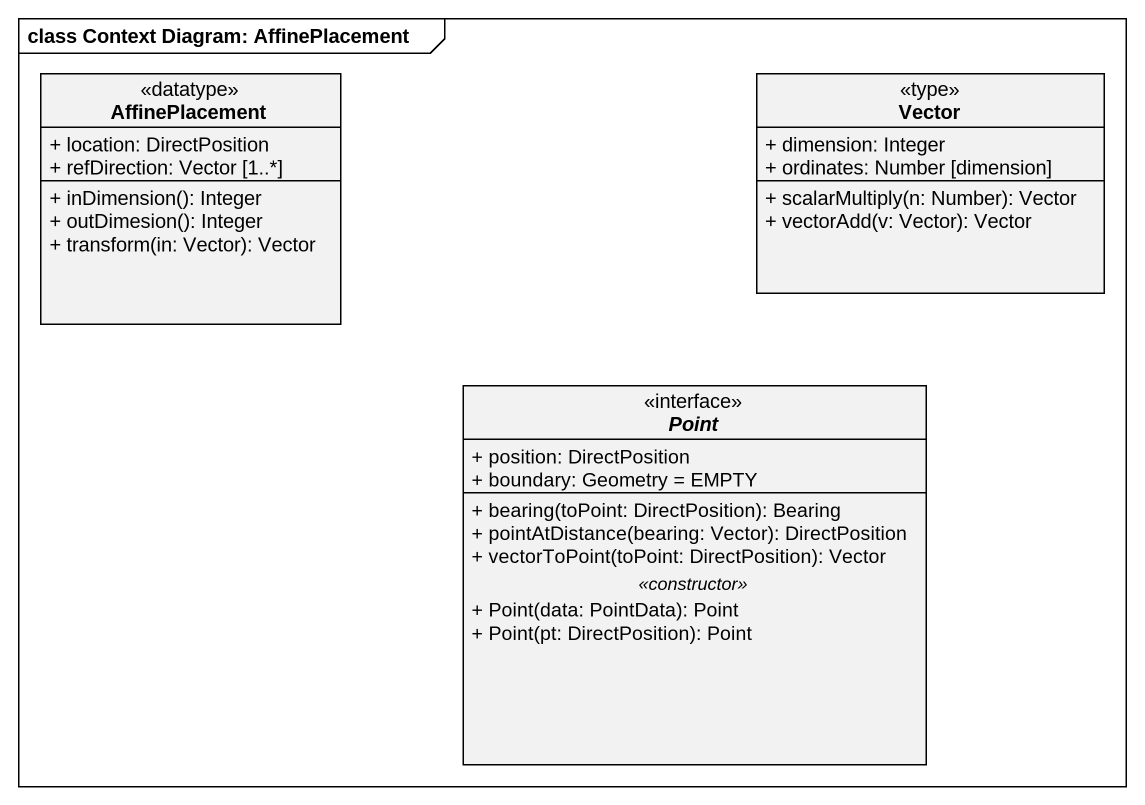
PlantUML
@startuml
mainframe class Context Diagram: AffinePlacement
hide circle
hide empty members
skinparam classAttributeIconSize 0
class AffinePlacement <<datatype>> {
  + location: DirectPosition
  + refDirection: Vector [1..*]
  + inDimension(): Integer
  + outDimesion(): Integer
  + transform(in: Vector): Vector
}
class Vector <<type>> {
  + dimension: Integer
  + ordinates: Number [dimension]
  + scalarMultiply(n: Number): Vector
  + vectorAdd(v: Vector): Vector
}
interface Point {
  + position: DirectPosition
  + boundary: Geometry = EMPTY
  --
  + bearing(toPoint: DirectPosition): Bearing
  + pointAtDistance(bearing: Vector): DirectPosition
  + vectorToPoint(toPoint: DirectPosition): Vector
  .. <<constructor>> ..
  + Point(data: PointData): Point
  + Point(pt: DirectPosition): Point
}
@enduml
